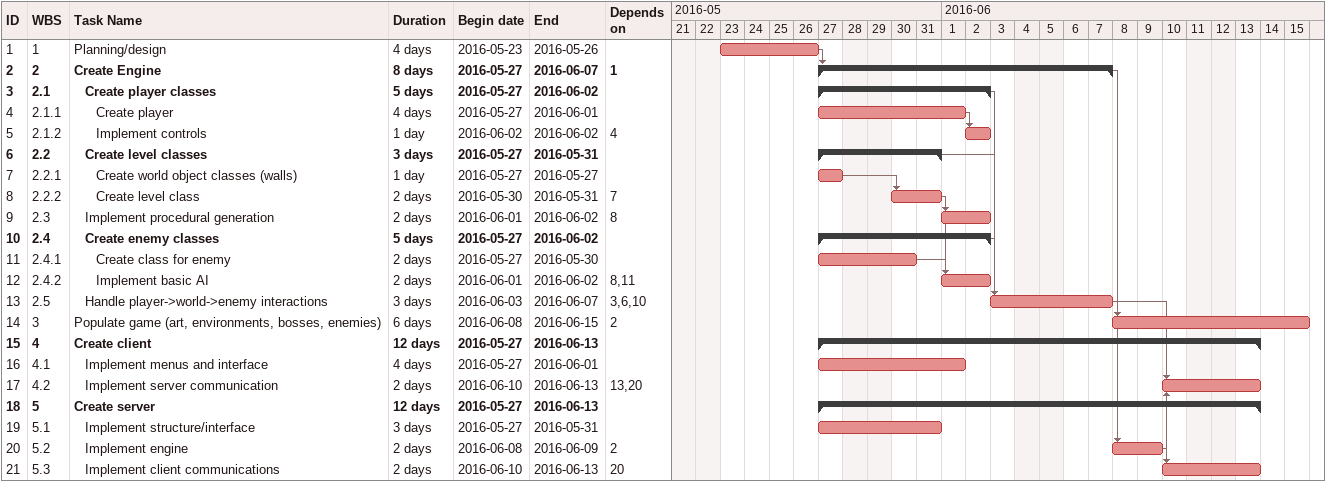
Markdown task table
| ID | WBS | Task | Duration | Start | Finish | Predecessors |
|---|---|---|---|---|---|---|
| 1 | 1 | Planning/design | 4d | 2016-05-23 | 2016-05-26 |  |
| 2 | 2 | **Create Engine** | 8d | 2016-05-27 | 2016-06-07 | 1 |
| 3 | 2.1 | **Create player classes** | 5d | 2016-05-27 | 2016-06-02 |  |
| 4 | 2.1.1 | Create player | 4d | 2016-05-27 | 2016-06-01 |  |
| 5 | 2.1.2 | Implement controls | 1d | 2016-06-02 | 2016-06-02 | 4 |
| 6 | 2.2 | **Create level classes** | 3d | 2016-05-27 | 2016-05-31 |  |
| 7 | 2.2.1 | Create world object classes (walls) | 1d | 2016-05-27 | 2016-05-27 |  |
| 8 | 2.2.2 | Create level class | 2d | 2016-05-30 | 2016-05-31 | 7 |
| 9 | 2.3 | Implement procedural generation | 2d | 2016-06-01 | 2016-06-02 | 8 |
| 10 | 2.4 | **Create enemy classes** | 5d | 2016-05-27 | 2016-06-02 |  |
| 11 | 2.4.1 | Create class for enemy | 2d | 2016-05-27 | 2016-05-30 |  |
| 12 | 2.4.2 | Implement basic AI | 2d | 2016-06-01 | 2016-06-02 | 8, 11 |
| 13 | 2.5 | Handle player->world->enemy interactions | 3d | 2016-06-03 | 2016-06-07 | 3, 6, 10 |
| 14 | 3 | Populate game (art, environments, bosses, enemies) | 6d | 2016-06-08 | 2016-06-15 | 2 |
| 15 | 4 | **Create client** | 12d | 2016-05-27 | 2016-06-13 |  |
| 16 | 4.1 | Implement menus and interface | 4d | 2016-05-27 | 2016-06-01 |  |
| 17 | 4.2 | Implement server communication | 2d | 2016-06-10 | 2016-06-13 | 13, 20 |
| 18 | 5 | **Create server** | 12d | 2016-05-27 | 2016-06-13 |  |
| 19 | 5.1 | Implement structure/interface | 3d | 2016-05-27 | 2016-05-31 |  |
| 20 | 5.2 | Implement engine | 2d | 2016-06-08 | 2016-06-09 | 2 |
| 21 | 5.3 | Implement client communications | 2d | 2016-06-10 | 2016-06-13 | 20 |
